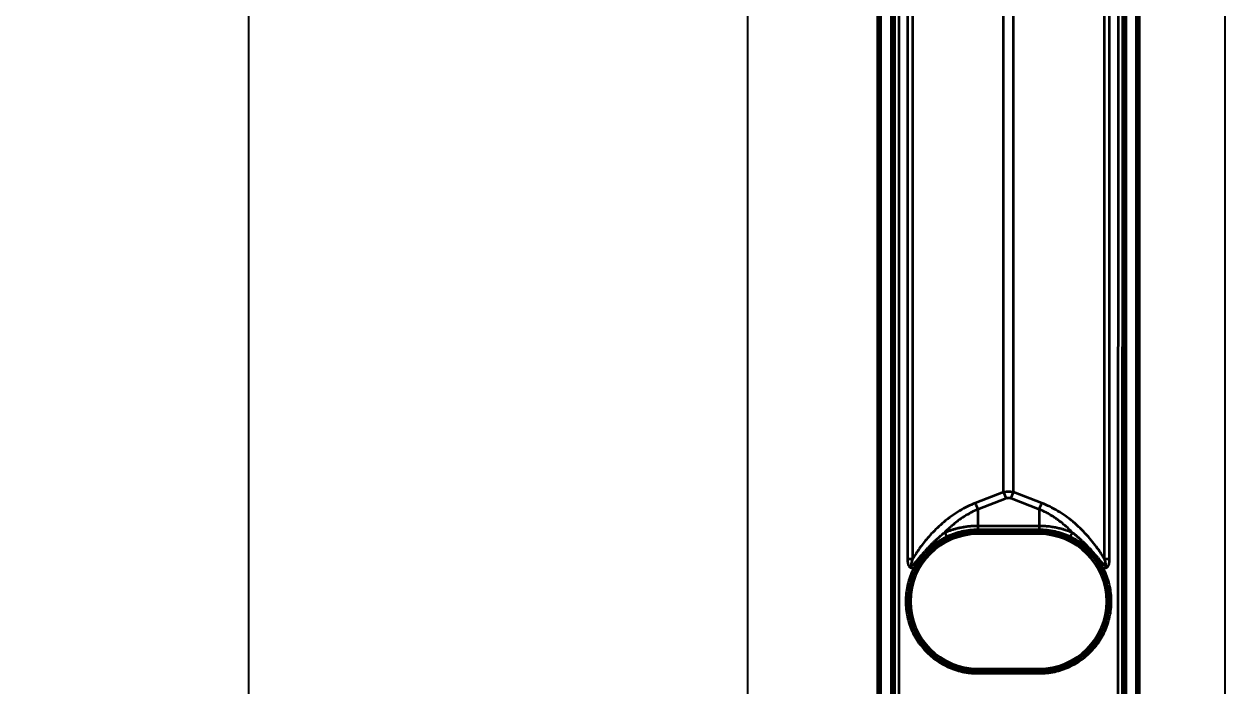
# Model space of a CAD drawing. Header units: millimetres. Extents: x 101 to 3000, y 150 to 4305.
# Drawn here: x 755.4 to 1032, y 3223.5 to 3375.8 of the extents above; entities that cross this region are included whole.
import ezdxf

# ---------------------------------------------------------------- set-up
doc = ezdxf.new("R2010")
doc.units = ezdxf.units.MM
doc.header["$LTSCALE"] = 15
for name, color, linetype, lineweight in [('_Sichtbarkanten', 7, 'Continuous', 25), ('Bemaßung (ISO)', 7, 'Continuous', 25), ('Sichtbar schmal (ISO)', 7, 'Continuous', 35)]:
    doc.layers.add(name, color=color, linetype=linetype, lineweight=lineweight)
doc.styles.add('Notiztext (DIN)', font='verdana.ttf')
doc.dimstyles.new('Standard (DIN)', dxfattribs={"dimscale": 15, "dimtxt": 2.5, "dimasz": 2.5, "dimexe": 2, "dimexo": 4, "dimgap": 0.5, "dimtad": 1, "dimdec": 1, "dimrnd": 1e-08, "dimtxsty": 'Notiztext (DIN)', "dimcen": 0.09, "dimclrd": 256, "dimclre": 256, "dimclrt": 256, "dimadec": 0, "dimazin": 2, "dimtfac": 1, "dimtmove": 0, "dimatfit": 3, "dimfxl": 0, "dimtolj": 1, "dimtzin": 0, "dimlwd": -1, "dimlwe": -1, "dimarcsym": 0})

# ---------------------------------------------------------------- blocks, each defined once
blk = doc.blocks.new('*D76')
at = {"layer": 'Bemaßung (ISO)', "transparency": 16777216}
for p, q in [((862, 3622.96), (626.22, 3622.96)), ((656.22, 3585.46), (656.22, 3160.47)), ((897.04, 3122.97), (626.22, 3122.97))]:
    blk.add_line(p, q, dxfattribs=at)
for points in [[(649.97, 3585.46), (662.47, 3585.46), (656.22, 3622.96)], [(649.97, 3160.47), (662.47, 3160.47), (656.22, 3122.97)]]:
    blk.add_solid(points, dxfattribs=at)
at = {"layer": 'Defpoints', "color": 0, "transparency": 16777216}
for p in [(922, 3622.96), (656.22, 3122.97), (957.04, 3122.97)]:
    blk.add_point(p, dxfattribs=at)
at = {"layer": 'Bemaßung (ISO)', "transparency": 16777216, "insert": (609.69, 3327.83), "char_height": 37.5, "attachment_point": 1, "rotation": 90, "style": 'Notiztext (DIN)'}
blk.add_mtext('\\A1;500', dxfattribs=at)
blk = doc.blocks.new('*D77')
at = {"layer": 'Bemaßung (ISO)', "transparency": 16777216}
for p, q in [((862, 3622.96), (472, 3622.96)), ((502, 3585.46), (502, 2660.46)), ((862, 2622.96), (472, 2622.96))]:
    blk.add_line(p, q, dxfattribs=at)
for points in [[(495.75, 3585.46), (508.25, 3585.46), (502, 3622.96)], [(495.75, 2660.46), (508.25, 2660.46), (502, 2622.96)]]:
    blk.add_solid(points, dxfattribs=at)
at = {"layer": 'Defpoints', "color": 0, "transparency": 16777216}
for p in [(922, 3622.96), (502, 2622.96), (922, 2622.96)]:
    blk.add_point(p, dxfattribs=at)
at = {"layer": 'Bemaßung (ISO)', "transparency": 16777216, "insert": (455.46, 3062.58), "char_height": 37.5, "attachment_point": 1, "rotation": 90, "style": 'Notiztext (DIN)'}
blk.add_mtext('\\A1;1000', dxfattribs=at)
blk = doc.blocks.new('*D78')
at = {"layer": 'Bemaßung (ISO)', "transparency": 16777216}
for p, q in [((897.16, 3522.96), (777.16, 3522.96)), ((807.16, 2760.47), (807.16, 3485.46)), ((897.16, 2722.97), (777.16, 2722.97))]:
    blk.add_line(p, q, dxfattribs=at)
for points in [[(800.91, 3485.46), (813.41, 3485.46), (807.16, 3522.96)], [(800.91, 2760.47), (813.41, 2760.47), (807.16, 2722.97)]]:
    blk.add_solid(points, dxfattribs=at)
at = {"layer": 'Defpoints', "color": 0, "transparency": 16777216}
for p in [(807.16, 3522.96), (957.16, 3522.96), (957.16, 2722.97)]:
    blk.add_point(p, dxfattribs=at)
at = {"layer": 'Bemaßung (ISO)', "transparency": 16777216, "insert": (760.45, 3077.01), "char_height": 37.5, "attachment_point": 1, "rotation": 90, "style": 'Notiztext (DIN)'}
blk.add_mtext('\\A1;800', dxfattribs=at)

msp = doc.modelspace()

# ---------------------------------------------------------------- linework, layer by layer
at = {"layer": '_Sichtbarkanten'}
for p, q in [((922, 3622.96), (922, 2622.96)), ((1032, 3622.96), (1032, 2622.96)), ((952, 2725.96), (952, 3519.96)), ((1012.3, 3519.96), (1012.3, 2725.96))]:
    msp.add_line(p, q, dxfattribs=at)
at = {"layer": 'Sichtbar schmal (ISO)'}
for p, q in [((952.14, 2724.96), (952.14, 3520.97)), ((952.64, 3520.97), (952.64, 2724.96)), ((955.16, 2724.97), (955.16, 3520.96)), ((955.66, 3520.96), (955.66, 2724.97)), ((955.85, 3520.77), (955.87, 3220.58)), ((956.85, 3520.77), (956.87, 3220.59)), ((1007.43, 3220.59), (1007.45, 3520.77)), ((1008.43, 3220.58), (1008.45, 3520.77)), ((1008.64, 2724.97), (1008.64, 3520.96)), ((1009.14, 3520.96), (1009.14, 2724.97)), ((1011.66, 2724.96), (1011.66, 3520.97)), ((1012.16, 3520.97), (1012.16, 2724.96)), ((958.88, 3468.29), (958.88, 3252.64)), ((960.02, 3468.29), (960.02, 3252.64)), ((1004.28, 3252.64), (1004.28, 3468.29)), ((1005.42, 3252.64), (1005.42, 3468.29)), ((981.01, 3268.06), (981.01, 3452.86)), ((983.29, 3268.06), (983.29, 3452.86)), ((981.01, 3268.06), (974.49, 3265.57)), ((981.58, 3266.62), (975.06, 3264.13)), ((989.24, 3264.13), (982.72, 3266.62)), ((989.81, 3265.57), (983.29, 3268.06)), ((975.06, 3264.13), (975.06, 3260.38)), ((989.24, 3264.13), (989.24, 3260.38)), ((989.25, 3259.04), (975.05, 3259.04)), ((975.05, 3259.04), (975.05, 3258.97)), ((989.25, 3258.97), (975.05, 3258.97)), ((975.05, 3258.47), (975.05, 3258.97)), ((989.25, 3258.47), (975.05, 3258.47)), ((975.06, 3260.38), (989.24, 3260.38)), ((975.06, 3260.38), (975.06, 3259.44)), ((989.24, 3259.44), (975.06, 3259.44)), ((989.24, 3260.38), (989.24, 3259.44)), ((989.25, 3259.04), (989.25, 3258.97)), ((989.25, 3258.47), (989.25, 3258.97)), ((975.05, 3227.46), (989.25, 3227.46)), ((975.05, 3227.46), (975.05, 3226.96)), ((975.05, 3226.96), (989.25, 3226.96)), ((975.05, 3226.9), (975.05, 3226.96)), ((975.05, 3226.9), (989.25, 3226.9)), ((975.05, 3226.9), (975.05, 3226.4)), ((975.05, 3226.4), (989.25, 3226.4)), ((989.25, 3227.46), (989.25, 3226.96)), ((989.25, 3226.9), (989.25, 3226.96)), ((989.25, 3226.9), (989.25, 3226.4))]:
    msp.add_line(p, q, dxfattribs=at)
for centre, radius, start, end in [((975.05, 3242.96), 16.01, 90, 270), ((975.05, 3242.96), 15.51, 90, 270), ((989.25, 3242.96), 16.01, 270, 90), ((989.25, 3242.96), 15.51, 270, 90)]:
    msp.add_arc(centre, radius, start, end, dxfattribs=at)
for centre, major_axis, ratio, start_param, end_param in [((981.58, 3268.08), (1.79, -4.67), 0.108522, 4.67649, 4.988987), ((982.72, 3268.08), (-1.79, -4.67), 0.108522, 1.294198, 1.606695), ((975.06, 3265.59), (1.79, -4.67), 0.108522, 4.67649, 4.988987), ((989.24, 3265.59), (-1.79, -4.67), 0.108522, 1.294199, 1.606695), ((969, 3255.95), (4.74, -8.81), 0.002481, 1.786531, 1.903747), ((975.05, 3259.54), (-0.005, -0.5), 0.011362, 0.017591, 1.371228), ((995.3, 3255.95), (-4.74, -8.81), 0.002481, 4.379442, 4.496654), ((967.96, 3257.94), (0.214, -0.452), 0.008853, 0.017454, 1.355227), ((996.34, 3257.94), (-0.214, -0.452), 0.008853, 4.92796, 6.265731), ((975.05, 3242.97), (-0.45, 16.06), 1, 1.056134, 3.113855), ((958.88, 3252.59), (-10, 0), 0.005236, 4.598022, 4.712389), ((960.41, 3250.72), (0.442, -0.234), 0.004624, 4.714844, 6.265732), ((989.25, 3242.97), (-8.14, -13.85), 0.999999, 0.531517, 2.589239), ((1003.89, 3250.72), (-0.442, -0.234), 0.004624, 0.017453, 1.568343), ((1005.42, 3252.59), (10, 0), 0.005236, 1.570796, 1.685163)]:
    msp.add_ellipse(centre, major_axis=major_axis, ratio=ratio, start_param=start_param, end_param=end_param, dxfattribs=at)
for points, knots in [([(983.29, 3268.06), (983.13, 3268.09), (982.98, 3268.11), (982.83, 3268.13), (982.67, 3268.15), (982.52, 3268.16), (982.37, 3268.16), (982.22, 3268.17), (982.07, 3268.17), (981.92, 3268.16), (981.77, 3268.16), (981.62, 3268.15), (981.47, 3268.13), (981.32, 3268.11), (981.16, 3268.09), (981.01, 3268.06)], [0.000001, 0.000001, 0.000001, 0.000001, 0.2, 0.2, 0.2, 0.4, 0.4, 0.4, 0.6, 0.6, 0.6, 0.8, 0.8, 0.8, 1, 1, 1, 1]), ([(982.72, 3266.62), (982.64, 3266.65), (982.49, 3266.7), (982.26, 3266.73), (982.04, 3266.73), (981.81, 3266.7), (981.66, 3266.65), (981.58, 3266.62)], [0.0000019, 0.0000019, 0.0000019, 0.0000019, 0.2, 0.4, 0.6, 0.8, 1, 1, 1, 1]), ([(975.06, 3264.13), (974.55, 3263.92), (974.04, 3263.68), (973.52, 3263.41), (973.51, 3263.4), (973.51, 3263.4), (973.5, 3263.4), (973.01, 3263.14), (972.5, 3262.85), (972, 3262.53), (971.97, 3262.52), (971.95, 3262.5), (971.92, 3262.48), (971.45, 3262.18), (970.97, 3261.86), (970.51, 3261.51), (970.45, 3261.47), (970.39, 3261.42), (970.33, 3261.38), (969.9, 3261.05), (969.47, 3260.7), (969.06, 3260.34), (968.98, 3260.27), (968.9, 3260.21), (968.83, 3260.14), (968.42, 3259.77), (968.03, 3259.41), (967.67, 3259.03), (967.6, 3258.97), (967.54, 3258.91), (967.48, 3258.84)], [0, 0, 0, 0, 0.198071, 0.198071, 0.198071, 0.2, 0.2, 0.2, 0.389576, 0.389576, 0.389576, 0.4, 0.4, 0.4, 0.577216, 0.577216, 0.577216, 0.6, 0.6, 0.6, 0.767574, 0.767574, 0.767574, 0.8, 0.8, 0.8, 0.970345, 0.970345, 0.970345, 1, 1, 1, 1]), ([(996.82, 3258.84), (996.38, 3259.3), (995.91, 3259.75), (995.43, 3260.17), (995.33, 3260.26), (995.22, 3260.36), (995.12, 3260.45), (994.74, 3260.77), (994.36, 3261.08), (993.96, 3261.38), (993.72, 3261.56), (993.48, 3261.74), (993.23, 3261.92), (992.96, 3262.1), (992.69, 3262.28), (992.42, 3262.46), (992.03, 3262.71), (991.64, 3262.94), (991.24, 3263.16), (991.11, 3263.23), (990.97, 3263.31), (990.83, 3263.38), (990.3, 3263.66), (989.77, 3263.91), (989.24, 3264.13)], [0.0000001, 0.0000001, 0.0000001, 0.0000001, 0.2, 0.2, 0.2, 0.2441304, 0.2441304, 0.2441304, 0.4, 0.4, 0.4, 0.4962834, 0.4962834, 0.4962834, 0.6, 0.6, 0.6, 0.7482983, 0.7482983, 0.7482983, 0.8, 0.8, 0.8, 1, 1, 1, 1]), ([(1004.28, 3252.64), (1004.05, 3253.04), (1003.79, 3253.45), (1003.51, 3253.88), (1003.23, 3254.31), (1002.93, 3254.76), (1002.6, 3255.22), (1002.27, 3255.69), (1001.9, 3256.17), (1001.5, 3256.67), (1001.1, 3257.17), (1000.66, 3257.69), (1000.19, 3258.21), (999.72, 3258.73), (999.21, 3259.26), (998.68, 3259.77), (998.15, 3260.28), (997.6, 3260.77), (997.04, 3261.24), (996.48, 3261.71), (995.91, 3262.15), (995.32, 3262.57), (994.73, 3262.99), (994.13, 3263.38), (993.52, 3263.75), (992.91, 3264.12), (992.28, 3264.45), (991.67, 3264.76), (991.05, 3265.06), (990.43, 3265.33), (989.81, 3265.57)], [0, 0, 0, 0, 0.1, 0.1, 0.1, 0.2, 0.2, 0.2, 0.3, 0.3, 0.3, 0.4, 0.4, 0.4, 0.5, 0.5, 0.5, 0.6, 0.6, 0.6, 0.7, 0.7, 0.7, 0.8, 0.8, 0.8, 0.9, 0.9, 0.9, 1, 1, 1, 1]), ([(960.02, 3252.64), (959.99, 3252.58), (959.97, 3252.51), (959.95, 3252.45), (959.93, 3252.38), (959.91, 3252.32), (959.89, 3252.27), (959.88, 3252.21), (959.86, 3252.15), (959.85, 3252.1), (959.84, 3252.1), (959.84, 3252.09), (959.84, 3252.09), (959.83, 3252.04), (959.82, 3252), (959.81, 3251.95), (959.8, 3251.95), (959.8, 3251.94), (959.8, 3251.94), (959.79, 3251.89), (959.78, 3251.85), (959.77, 3251.81), (959.77, 3251.81), (959.77, 3251.8), (959.77, 3251.8), (959.76, 3251.76), (959.76, 3251.72), (959.75, 3251.69), (959.75, 3251.68), (959.75, 3251.68), (959.75, 3251.67), (959.74, 3251.64), (959.74, 3251.61), (959.74, 3251.58), (959.73, 3251.57), (959.73, 3251.57), (959.73, 3251.56), (959.73, 3251.54), (959.73, 3251.51), (959.73, 3251.48), (959.73, 3251.48), (959.73, 3251.47), (959.73, 3251.47), (959.73, 3251.44), (959.73, 3251.42), (959.73, 3251.4), (959.73, 3251.4), (959.73, 3251.39), (959.73, 3251.39), (959.73, 3251.37), (959.74, 3251.35), (959.74, 3251.34), (959.74, 3251.33), (959.74, 3251.33), (959.74, 3251.33), (959.75, 3251.31), (959.75, 3251.3), (959.76, 3251.29), (959.76, 3251.29), (959.76, 3251.28), (959.76, 3251.28), (959.77, 3251.27), (959.78, 3251.26), (959.78, 3251.26), (959.79, 3251.26), (959.79, 3251.25), (959.79, 3251.25), (959.8, 3251.25), (959.81, 3251.24), (959.82, 3251.24), (959.82, 3251.24), (959.82, 3251.24), (959.83, 3251.24), (959.84, 3251.23), (959.85, 3251.23), (959.86, 3251.23), (959.86, 3251.23), (959.87, 3251.23), (959.87, 3251.24), (959.89, 3251.24), (959.9, 3251.24), (959.91, 3251.25), (959.92, 3251.25), (959.93, 3251.25), (959.93, 3251.25), (959.95, 3251.26), (959.96, 3251.27), (959.98, 3251.28), (959.99, 3251.28), (960, 3251.29), (960.01, 3251.29), (960.02, 3251.3), (960.04, 3251.32), (960.06, 3251.33), (960.07, 3251.34), (960.08, 3251.34), (960.09, 3251.35), (960.11, 3251.37), (960.13, 3251.38), (960.15, 3251.4), (960.16, 3251.41), (960.17, 3251.42), (960.19, 3251.43), (960.21, 3251.45), (960.23, 3251.47), (960.25, 3251.49), (960.26, 3251.5), (960.28, 3251.52), (960.29, 3251.53), (960.31, 3251.55), (960.33, 3251.57), (960.36, 3251.59), (960.37, 3251.61), (960.39, 3251.63), (960.41, 3251.64), (960.43, 3251.67), (960.45, 3251.69), (960.47, 3251.71), (960.49, 3251.73), (960.51, 3251.75), (960.53, 3251.77), (960.55, 3251.8), (960.57, 3251.82), (960.6, 3251.84), (960.62, 3251.87), (960.64, 3251.89), (960.66, 3251.92), (960.69, 3251.94), (960.71, 3251.97), (960.73, 3251.99), (960.76, 3252.02), (960.78, 3252.05), (960.81, 3252.08), (960.83, 3252.1), (960.85, 3252.13), (960.88, 3252.16), (960.9, 3252.19), (960.93, 3252.22), (960.96, 3252.26), (960.99, 3252.28), (961.01, 3252.31), (961.04, 3252.34), (961.07, 3252.38), (961.1, 3252.42), (961.13, 3252.45), (961.16, 3252.48), (961.18, 3252.51), (961.21, 3252.54), (961.24, 3252.58), (961.28, 3252.63), (961.32, 3252.67), (961.34, 3252.7), (961.37, 3252.73), (961.4, 3252.76), (961.44, 3252.81), (961.48, 3252.86), (961.52, 3252.91), (961.55, 3252.94), (961.58, 3252.97), (961.6, 3253.01), (961.65, 3253.06), (961.7, 3253.12), (961.75, 3253.17), (961.77, 3253.21), (961.8, 3253.24), (961.83, 3253.27), (961.88, 3253.33), (961.94, 3253.4), (961.99, 3253.46), (962.02, 3253.5), (962.05, 3253.53), (962.08, 3253.56), (962.14, 3253.63), (962.2, 3253.7), (962.27, 3253.78), (962.3, 3253.81), (962.33, 3253.85), (962.36, 3253.88), (962.43, 3253.96), (962.5, 3254.04), (962.57, 3254.12), (962.6, 3254.16), (962.63, 3254.19), (962.66, 3254.23), (962.74, 3254.32), (962.82, 3254.41), (962.91, 3254.5), (962.94, 3254.53), (962.97, 3254.57), (963, 3254.6), (963.09, 3254.7), (963.18, 3254.8), (963.27, 3254.91), (963.3, 3254.94), (963.34, 3254.97), (963.37, 3255.01), (963.47, 3255.12), (963.57, 3255.23), (963.68, 3255.34), (963.71, 3255.37), (963.74, 3255.41), (963.77, 3255.44), (963.89, 3255.56), (964.01, 3255.68), (964.13, 3255.81), (964.16, 3255.84), (964.19, 3255.87), (964.22, 3255.91), (964.35, 3256.04), (964.49, 3256.18), (964.63, 3256.32), (964.67, 3256.35), (964.7, 3256.38), (964.73, 3256.41), (964.88, 3256.56), (965.04, 3256.71), (965.2, 3256.87), (965.23, 3256.9), (965.26, 3256.92), (965.29, 3256.95), (965.47, 3257.12), (965.65, 3257.29), (965.84, 3257.46), (965.87, 3257.49), (965.9, 3257.51), (965.93, 3257.54), (966.13, 3257.72), (966.34, 3257.9), (966.57, 3258.1), (966.6, 3258.12), (966.63, 3258.14), (966.65, 3258.17), (966.89, 3258.37), (967.14, 3258.57), (967.4, 3258.78), (967.42, 3258.8), (967.45, 3258.82), (967.48, 3258.84)], [0.0000002, 0.0000002, 0.0000002, 0.0000002, 0.0243902, 0.0243902, 0.0243902, 0.0487805, 0.0487805, 0.0487805, 0.0731707, 0.0731707, 0.0731707, 0.0748401, 0.0748401, 0.0748401, 0.097561, 0.097561, 0.097561, 0.0997876, 0.0997876, 0.0997876, 0.1219512, 0.1219512, 0.1219512, 0.1247358, 0.1247358, 0.1247358, 0.1463415, 0.1463415, 0.1463415, 0.1496823, 0.1496823, 0.1496823, 0.1707317, 0.1707317, 0.1707317, 0.174626, 0.174626, 0.174626, 0.195122, 0.195122, 0.195122, 0.1995689, 0.1995689, 0.1995689, 0.2195122, 0.2195122, 0.2195122, 0.2245165, 0.2245165, 0.2245165, 0.2439024, 0.2439024, 0.2439024, 0.2494807, 0.2494807, 0.2494807, 0.2682927, 0.2682927, 0.2682927, 0.274464, 0.274464, 0.274464, 0.2926829, 0.2926829, 0.2926829, 0.2994035, 0.2994035, 0.2994035, 0.3170732, 0.3170732, 0.3170732, 0.3242986, 0.3242986, 0.3242986, 0.3414634, 0.3414634, 0.3414634, 0.3492394, 0.3492394, 0.3492394, 0.3658537, 0.3658537, 0.3658537, 0.3741978, 0.3741978, 0.3741978, 0.3902439, 0.3902439, 0.3902439, 0.3991573, 0.3991573, 0.3991573, 0.4146341, 0.4146341, 0.4146341, 0.4240844, 0.4240844, 0.4240844, 0.4390244, 0.4390244, 0.4390244, 0.449034, 0.449034, 0.449034, 0.4634146, 0.4634146, 0.4634146, 0.4739877, 0.4739877, 0.4739877, 0.4878049, 0.4878049, 0.4878049, 0.4989402, 0.4989402, 0.4989402, 0.5121951, 0.5121951, 0.5121951, 0.5238814, 0.5238814, 0.5238814, 0.5365854, 0.5365854, 0.5365854, 0.5488247, 0.5488247, 0.5488247, 0.5609756, 0.5609756, 0.5609756, 0.5737713, 0.5737713, 0.5737713, 0.5853659, 0.5853659, 0.5853659, 0.5987171, 0.5987171, 0.5987171, 0.6097561, 0.6097561, 0.6097561, 0.6236639, 0.6236639, 0.6236639, 0.6341463, 0.6341463, 0.6341463, 0.6486119, 0.6486119, 0.6486119, 0.6585366, 0.6585366, 0.6585366, 0.6735574, 0.6735574, 0.6735574, 0.6829268, 0.6829268, 0.6829268, 0.6985027, 0.6985027, 0.6985027, 0.7073171, 0.7073171, 0.7073171, 0.7234485, 0.7234485, 0.7234485, 0.7317073, 0.7317073, 0.7317073, 0.7483939, 0.7483939, 0.7483939, 0.7560976, 0.7560976, 0.7560976, 0.7733432, 0.7733432, 0.7733432, 0.7804878, 0.7804878, 0.7804878, 0.7982935, 0.7982935, 0.7982935, 0.804878, 0.804878, 0.804878, 0.8232372, 0.8232372, 0.8232372, 0.8292683, 0.8292683, 0.8292683, 0.8481794, 0.8481794, 0.8481794, 0.8536585, 0.8536585, 0.8536585, 0.873126, 0.873126, 0.873126, 0.8780488, 0.8780488, 0.8780488, 0.8980733, 0.8980733, 0.8980733, 0.902439, 0.902439, 0.902439, 0.9230208, 0.9230208, 0.9230208, 0.9268293, 0.9268293, 0.9268293, 0.9479666, 0.9479666, 0.9479666, 0.9512195, 0.9512195, 0.9512195, 0.9729174, 0.9729174, 0.9729174, 0.9756098, 0.9756098, 0.9756098, 0.9978503, 0.9978503, 0.9978503, 0.9999998, 0.9999998, 0.9999998, 0.9999998]), ([(967.48, 3258.84), (967.71, 3258.94), (967.94, 3259.03), (968.17, 3259.11), (968.4, 3259.2), (968.63, 3259.28), (968.86, 3259.36), (968.86, 3259.36), (968.87, 3259.36), (968.87, 3259.36), (969.1, 3259.44), (969.33, 3259.51), (969.55, 3259.58), (969.56, 3259.58), (969.57, 3259.58), (969.58, 3259.58), (969.81, 3259.65), (970.03, 3259.71), (970.27, 3259.77), (970.28, 3259.77), (970.29, 3259.78), (970.3, 3259.78), (970.53, 3259.84), (970.78, 3259.9), (971.03, 3259.95), (971.04, 3259.95), (971.05, 3259.95), (971.05, 3259.96), (971.31, 3260.01), (971.59, 3260.06), (971.88, 3260.11), (972.17, 3260.16), (972.47, 3260.2), (972.8, 3260.24), (972.81, 3260.24), (972.82, 3260.25), (972.83, 3260.25), (973.15, 3260.28), (973.48, 3260.32), (973.85, 3260.34), (973.86, 3260.34), (973.87, 3260.34), (973.89, 3260.34), (974.25, 3260.36), (974.64, 3260.38), (975.06, 3260.38)], [0, 0, 0, 0, 0.111111, 0.111111, 0.111111, 0.220269, 0.220269, 0.220269, 0.222222, 0.222222, 0.222222, 0.329038, 0.329038, 0.329038, 0.333333, 0.333333, 0.333333, 0.439832, 0.439832, 0.439832, 0.444444, 0.444444, 0.444444, 0.552663, 0.552663, 0.552663, 0.555556, 0.555556, 0.555556, 0.666667, 0.666667, 0.666667, 0.777778, 0.777778, 0.777778, 0.781046, 0.781046, 0.781046, 0.888889, 0.888889, 0.888889, 0.892458, 0.892458, 0.892458, 1, 1, 1, 1]), ([(975.06, 3259.44), (974.45, 3259.44), (973.85, 3259.4), (973.24, 3259.34), (972.64, 3259.27), (972.04, 3259.17), (971.44, 3259.03), (971.44, 3259.03), (971.44, 3259.03), (971.43, 3259.03), (970.84, 3258.9), (970.26, 3258.73), (969.69, 3258.54), (969.69, 3258.53), (969.68, 3258.53), (969.68, 3258.53), (969.11, 3258.33), (968.55, 3258.11), (968.01, 3257.85)], [0, 0, 0, 0, 0.25, 0.25, 0.25, 0.5, 0.5, 0.5, 0.5014366, 0.5014366, 0.5014366, 0.75, 0.75, 0.75, 0.7518169, 0.7518169, 0.7518169, 0.9999993, 0.9999993, 0.9999993, 0.9999993]), ([(975.05, 3259.04), (974.46, 3259.04), (973.87, 3259), (973.28, 3258.94), (972.69, 3258.87), (972.1, 3258.77), (971.53, 3258.64), (970.95, 3258.51), (970.38, 3258.35), (969.82, 3258.16), (969.26, 3257.97), (968.71, 3257.74), (968.17, 3257.49)], [0, 0, 0, 0, 0.25, 0.25, 0.25, 0.5, 0.5, 0.5, 0.75, 0.75, 0.75, 1, 1, 1, 1]), ([(989.24, 3260.38), (989.63, 3260.38), (990.01, 3260.37), (990.35, 3260.34), (990.39, 3260.34), (990.42, 3260.34), (990.45, 3260.34), (990.77, 3260.32), (991.06, 3260.29), (991.34, 3260.26), (991.4, 3260.26), (991.45, 3260.25), (991.5, 3260.24), (991.76, 3260.21), (992, 3260.18), (992.23, 3260.14), (992.29, 3260.13), (992.36, 3260.12), (992.42, 3260.11), (992.63, 3260.08), (992.83, 3260.04), (993.03, 3260), (993.1, 3259.99), (993.17, 3259.97), (993.25, 3259.96), (993.43, 3259.92), (993.6, 3259.88), (993.77, 3259.84), (993.85, 3259.82), (993.93, 3259.8), (994, 3259.78), (994.17, 3259.74), (994.33, 3259.7), (994.49, 3259.65), (994.56, 3259.63), (994.64, 3259.61), (994.72, 3259.58), (994.88, 3259.54), (995.04, 3259.49), (995.2, 3259.44), (995.28, 3259.41), (995.35, 3259.39), (995.43, 3259.36), (995.61, 3259.3), (995.79, 3259.24), (995.97, 3259.17), (996.02, 3259.15), (996.08, 3259.13), (996.13, 3259.11), (996.36, 3259.03), (996.59, 3258.94), (996.82, 3258.84)], [0, 0, 0, 0, 0.1017218, 0.1017218, 0.1017218, 0.1111111, 0.1111111, 0.1111111, 0.2046711, 0.2046711, 0.2046711, 0.2222222, 0.2222222, 0.2222222, 0.308684, 0.308684, 0.308684, 0.3333333, 0.3333333, 0.3333333, 0.4139675, 0.4139675, 0.4139675, 0.4444444, 0.4444444, 0.4444444, 0.521176, 0.521176, 0.521176, 0.5555556, 0.5555556, 0.5555556, 0.6300864, 0.6300864, 0.6300864, 0.6666667, 0.6666667, 0.6666667, 0.7425849, 0.7425849, 0.7425849, 0.7777778, 0.7777778, 0.7777778, 0.8638146, 0.8638146, 0.8638146, 0.8888889, 0.8888889, 0.8888889, 0.9999999, 0.9999999, 0.9999999, 0.9999999]), ([(989.24, 3259.44), (989.24, 3259.39), (989.24, 3259.35), (989.24, 3259.31), (989.24, 3259.27), (989.24, 3259.23), (989.24, 3259.2), (989.24, 3259.16), (989.25, 3259.14), (989.25, 3259.11), (989.25, 3259.09), (989.25, 3259.07), (989.25, 3259.06), (989.25, 3259.04), (989.25, 3259.04), (989.25, 3259.04)], [0, 0, 0, 0, 0.2, 0.2, 0.2, 0.4, 0.4, 0.4, 0.6, 0.6, 0.6, 0.8, 0.8, 0.8, 1, 1, 1, 1]), ([(996.29, 3257.85), (995.75, 3258.11), (995.19, 3258.34), (994.62, 3258.53), (994.04, 3258.73), (993.45, 3258.9), (992.86, 3259.03), (992.27, 3259.17), (991.66, 3259.27), (991.06, 3259.34), (990.45, 3259.4), (989.85, 3259.44), (989.24, 3259.44)], [0, 0, 0, 0, 0.248741, 0.248741, 0.248741, 0.499365, 0.499365, 0.499365, 0.749894, 0.749894, 0.749894, 1, 1, 1, 1]), ([(996.12, 3257.49), (995.59, 3257.74), (995.05, 3257.97), (994.49, 3258.16), (993.93, 3258.35), (993.35, 3258.51), (992.77, 3258.64), (992.2, 3258.77), (991.61, 3258.87), (991.02, 3258.94), (990.43, 3259), (989.84, 3259.04), (989.25, 3259.04)], [0, 0, 0, 0, 0.24907, 0.24907, 0.24907, 0.5, 0.5, 0.5, 0.75, 0.75, 0.75, 1, 1, 1, 1]), ([(996.82, 3258.84), (996.84, 3258.83), (996.86, 3258.81), (996.88, 3258.8), (997.08, 3258.63), (997.29, 3258.47), (997.49, 3258.3), (997.7, 3258.12), (997.91, 3257.95), (998.11, 3257.77), (998.31, 3257.59), (998.51, 3257.41), (998.7, 3257.24), (998.71, 3257.22), (998.73, 3257.21), (998.74, 3257.2), (998.92, 3257.03), (999.1, 3256.87), (999.27, 3256.7), (999.46, 3256.52), (999.65, 3256.34), (999.82, 3256.16), (1000, 3255.98), (1000.17, 3255.81), (1000.33, 3255.64), (1000.35, 3255.63), (1000.36, 3255.62), (1000.37, 3255.6), (1000.52, 3255.45), (1000.65, 3255.3), (1000.78, 3255.17), (1000.93, 3255.02), (1001.06, 3254.87), (1001.18, 3254.74), (1001.3, 3254.61), (1001.41, 3254.48), (1001.52, 3254.36), (1001.6, 3254.27), (1001.67, 3254.19), (1001.74, 3254.11), (1001.77, 3254.08), (1001.8, 3254.04), (1001.83, 3254.01), (1001.93, 3253.9), (1002.02, 3253.8), (1002.1, 3253.7), (1002.19, 3253.59), (1002.27, 3253.5), (1002.35, 3253.41), (1002.43, 3253.32), (1002.51, 3253.23), (1002.58, 3253.15), (1002.65, 3253.06), (1002.71, 3252.98), (1002.78, 3252.91), (1002.83, 3252.85), (1002.87, 3252.8), (1002.91, 3252.75), (1002.93, 3252.73), (1002.95, 3252.71), (1002.96, 3252.69), (1003.02, 3252.62), (1003.08, 3252.56), (1003.13, 3252.49), (1003.19, 3252.43), (1003.24, 3252.37), (1003.29, 3252.31), (1003.34, 3252.25), (1003.39, 3252.2), (1003.43, 3252.15), (1003.48, 3252.1), (1003.52, 3252.05), (1003.56, 3252), (1003.61, 3251.95), (1003.65, 3251.91), (1003.69, 3251.86), (1003.73, 3251.82), (1003.76, 3251.78), (1003.8, 3251.74), (1003.84, 3251.7), (1003.87, 3251.66), (1003.91, 3251.63), (1003.94, 3251.6), (1003.96, 3251.57), (1003.99, 3251.55), (1004, 3251.54), (1004, 3251.53), (1004.01, 3251.53), (1004.04, 3251.5), (1004.07, 3251.47), (1004.1, 3251.44), (1004.13, 3251.42), (1004.16, 3251.39), (1004.19, 3251.37), (1004.21, 3251.35), (1004.24, 3251.33), (1004.26, 3251.31), (1004.29, 3251.3), (1004.31, 3251.28), (1004.33, 3251.27), (1004.35, 3251.26), (1004.37, 3251.25), (1004.39, 3251.25), (1004.41, 3251.24), (1004.42, 3251.24), (1004.44, 3251.23), (1004.45, 3251.23), (1004.47, 3251.23), (1004.48, 3251.24), (1004.49, 3251.24), (1004.5, 3251.25), (1004.51, 3251.25), (1004.52, 3251.26), (1004.53, 3251.27), (1004.54, 3251.29), (1004.55, 3251.3), (1004.55, 3251.31), (1004.56, 3251.33), (1004.56, 3251.35), (1004.57, 3251.38), (1004.57, 3251.4), (1004.57, 3251.43), (1004.57, 3251.46), (1004.57, 3251.49), (1004.57, 3251.53), (1004.57, 3251.56), (1004.56, 3251.6), (1004.56, 3251.64), (1004.55, 3251.69), (1004.54, 3251.73), (1004.54, 3251.77), (1004.53, 3251.8), (1004.52, 3251.84), (1004.52, 3251.86), (1004.51, 3251.87), (1004.51, 3251.88), (1004.5, 3251.93), (1004.49, 3251.98), (1004.47, 3252.04), (1004.46, 3252.1), (1004.44, 3252.16), (1004.42, 3252.22), (1004.4, 3252.28), (1004.38, 3252.35), (1004.36, 3252.42), (1004.33, 3252.49), (1004.31, 3252.57), (1004.28, 3252.64)], [0, 0, 0, 0, 0.001783, 0.001783, 0.001783, 0.02381, 0.02381, 0.02381, 0.047619, 0.047619, 0.047619, 0.071429, 0.071429, 0.071429, 0.07295, 0.07295, 0.07295, 0.095238, 0.095238, 0.095238, 0.119048, 0.119048, 0.119048, 0.142857, 0.142857, 0.142857, 0.144657, 0.144657, 0.144657, 0.166667, 0.166667, 0.166667, 0.190476, 0.190476, 0.190476, 0.214286, 0.214286, 0.214286, 0.230857, 0.230857, 0.230857, 0.238095, 0.238095, 0.238095, 0.261905, 0.261905, 0.261905, 0.285714, 0.285714, 0.285714, 0.309524, 0.309524, 0.309524, 0.333333, 0.333333, 0.333333, 0.350198, 0.350198, 0.350198, 0.357143, 0.357143, 0.357143, 0.380952, 0.380952, 0.380952, 0.404762, 0.404762, 0.404762, 0.428571, 0.428571, 0.428571, 0.452381, 0.452381, 0.452381, 0.47619, 0.47619, 0.47619, 0.5, 0.5, 0.5, 0.52381, 0.52381, 0.52381, 0.54273, 0.54273, 0.54273, 0.547619, 0.547619, 0.547619, 0.571429, 0.571429, 0.571429, 0.595238, 0.595238, 0.595238, 0.619048, 0.619048, 0.619048, 0.642857, 0.642857, 0.642857, 0.666667, 0.666667, 0.666667, 0.690476, 0.690476, 0.690476, 0.714286, 0.714286, 0.714286, 0.738095, 0.738095, 0.738095, 0.761905, 0.761905, 0.761905, 0.785714, 0.785714, 0.785714, 0.809524, 0.809524, 0.809524, 0.833333, 0.833333, 0.833333, 0.857143, 0.857143, 0.857143, 0.880952, 0.880952, 0.880952, 0.899753, 0.899753, 0.899753, 0.904762, 0.904762, 0.904762, 0.928571, 0.928571, 0.928571, 0.952381, 0.952381, 0.952381, 0.97619, 0.97619, 0.97619, 1, 1, 1, 1]), ([(968.01, 3257.85), (967.63, 3257.67), (967.28, 3257.48), (966.95, 3257.29), (966.92, 3257.28), (966.89, 3257.26), (966.86, 3257.25), (966.56, 3257.08), (966.29, 3256.9), (966.03, 3256.74), (965.98, 3256.7), (965.93, 3256.67), (965.88, 3256.64), (965.65, 3256.49), (965.44, 3256.33), (965.23, 3256.18), (965.17, 3256.14), (965.11, 3256.09), (965.04, 3256.04), (964.87, 3255.91), (964.7, 3255.77), (964.54, 3255.64), (964.46, 3255.58), (964.39, 3255.52), (964.33, 3255.46), (964.19, 3255.35), (964.06, 3255.23), (963.93, 3255.12), (963.85, 3255.05), (963.78, 3254.98), (963.7, 3254.91), (963.6, 3254.81), (963.5, 3254.72), (963.4, 3254.62), (963.32, 3254.54), (963.24, 3254.46), (963.17, 3254.39), (963.09, 3254.31), (963.01, 3254.23), (962.94, 3254.15), (962.86, 3254.06), (962.78, 3253.98), (962.7, 3253.89), (962.64, 3253.83), (962.59, 3253.76), (962.53, 3253.7), (962.45, 3253.61), (962.37, 3253.52), (962.29, 3253.43), (962.25, 3253.38), (962.21, 3253.33), (962.17, 3253.28), (962.09, 3253.18), (962.01, 3253.08), (961.94, 3252.99), (961.91, 3252.95), (961.88, 3252.91), (961.85, 3252.88), (961.77, 3252.78), (961.7, 3252.68), (961.62, 3252.58), (961.61, 3252.56), (961.59, 3252.53), (961.57, 3252.5), (961.49, 3252.4), (961.42, 3252.3), (961.35, 3252.2), (961.34, 3252.19), (961.33, 3252.17), (961.32, 3252.15), (961.24, 3252.05), (961.17, 3251.95), (961.11, 3251.85), (961.1, 3251.84), (961.1, 3251.83), (961.09, 3251.83), (961.02, 3251.72), (960.96, 3251.62), (960.9, 3251.53), (960.84, 3251.43), (960.78, 3251.34), (960.72, 3251.24), (960.72, 3251.24), (960.71, 3251.23), (960.71, 3251.23), (960.65, 3251.14), (960.6, 3251.05), (960.56, 3250.97), (960.55, 3250.97), (960.55, 3250.96), (960.55, 3250.96), (960.5, 3250.87), (960.45, 3250.79), (960.41, 3250.71)], [0, 0, 0, 0, 0.057565, 0.057565, 0.057565, 0.0625, 0.0625, 0.0625, 0.1151, 0.1151, 0.1151, 0.125, 0.125, 0.125, 0.172778, 0.172778, 0.172778, 0.1875, 0.1875, 0.1875, 0.230568, 0.230568, 0.230568, 0.25, 0.25, 0.25, 0.288462, 0.288462, 0.288462, 0.3125, 0.3125, 0.3125, 0.346447, 0.346447, 0.346447, 0.375, 0.375, 0.375, 0.404516, 0.404516, 0.404516, 0.4375, 0.4375, 0.4375, 0.462655, 0.462655, 0.462655, 0.5, 0.5, 0.5, 0.520858, 0.520858, 0.520858, 0.5625, 0.5625, 0.5625, 0.579113, 0.579113, 0.579113, 0.625, 0.625, 0.625, 0.637379, 0.637379, 0.637379, 0.6875, 0.6875, 0.6875, 0.695573, 0.695573, 0.695573, 0.75, 0.75, 0.75, 0.753764, 0.753764, 0.753764, 0.811377, 0.811377, 0.811377, 0.870745, 0.870745, 0.870745, 0.875, 0.875, 0.875, 0.934195, 0.934195, 0.934195, 0.9375, 0.9375, 0.9375, 1, 1, 1, 1]), ([(968.17, 3257.49), (967.8, 3257.32), (967.46, 3257.14), (967.14, 3256.95), (967.11, 3256.94), (967.08, 3256.92), (967.06, 3256.91), (966.77, 3256.74), (966.5, 3256.58), (966.25, 3256.41), (966.2, 3256.38), (966.15, 3256.35), (966.11, 3256.32), (965.88, 3256.17), (965.67, 3256.02), (965.47, 3255.87), (965.41, 3255.82), (965.35, 3255.78), (965.29, 3255.73), (965.12, 3255.6), (964.96, 3255.47), (964.8, 3255.34), (964.73, 3255.28), (964.66, 3255.23), (964.6, 3255.17), (964.46, 3255.06), (964.34, 3254.94), (964.22, 3254.83), (964.14, 3254.76), (964.07, 3254.7), (964, 3254.63), (963.89, 3254.53), (963.8, 3254.44), (963.7, 3254.35), (963.63, 3254.27), (963.55, 3254.19), (963.48, 3254.11), (963.4, 3254.04), (963.33, 3253.96), (963.26, 3253.88), (963.18, 3253.8), (963.1, 3253.71), (963.03, 3253.63), (962.97, 3253.56), (962.92, 3253.5), (962.86, 3253.44), (962.79, 3253.35), (962.71, 3253.26), (962.64, 3253.17), (962.6, 3253.12), (962.56, 3253.07), (962.52, 3253.02), (962.44, 3252.93), (962.37, 3252.83), (962.3, 3252.74), (962.27, 3252.7), (962.24, 3252.67), (962.21, 3252.63), (962.14, 3252.53), (962.07, 3252.43), (962, 3252.34), (961.98, 3252.31), (961.96, 3252.29), (961.95, 3252.26), (961.87, 3252.16), (961.8, 3252.06), (961.74, 3251.96), (961.73, 3251.95), (961.72, 3251.93), (961.71, 3251.92), (961.64, 3251.81), (961.57, 3251.71), (961.51, 3251.61), (961.51, 3251.61), (961.5, 3251.6), (961.5, 3251.59), (961.43, 3251.49), (961.37, 3251.39), (961.31, 3251.3), (961.25, 3251.2), (961.2, 3251.11), (961.15, 3251.02), (961.14, 3251.01), (961.14, 3251), (961.13, 3251), (961.08, 3250.91), (961.03, 3250.82), (960.99, 3250.74), (960.99, 3250.74), (960.98, 3250.73), (960.98, 3250.73), (960.94, 3250.64), (960.89, 3250.56), (960.85, 3250.48)], [0, 0, 0, 0, 0.057565, 0.057565, 0.057565, 0.0625, 0.0625, 0.0625, 0.1151, 0.1151, 0.1151, 0.125, 0.125, 0.125, 0.172778, 0.172778, 0.172778, 0.1875, 0.1875, 0.1875, 0.230568, 0.230568, 0.230568, 0.25, 0.25, 0.25, 0.288462, 0.288462, 0.288462, 0.3125, 0.3125, 0.3125, 0.346447, 0.346447, 0.346447, 0.375, 0.375, 0.375, 0.404515, 0.404515, 0.404515, 0.4375, 0.4375, 0.4375, 0.462655, 0.462655, 0.462655, 0.5, 0.5, 0.5, 0.520857, 0.520857, 0.520857, 0.5625, 0.5625, 0.5625, 0.579112, 0.579112, 0.579112, 0.625, 0.625, 0.625, 0.637378, 0.637378, 0.637378, 0.6875, 0.6875, 0.6875, 0.695572, 0.695572, 0.695572, 0.75, 0.75, 0.75, 0.753763, 0.753763, 0.753763, 0.811375, 0.811375, 0.811375, 0.870743, 0.870743, 0.870743, 0.875, 0.875, 0.875, 0.934194, 0.934194, 0.934194, 0.9375, 0.9375, 0.9375, 1, 1, 1, 1]), ([(1003.45, 3250.48), (1003.41, 3250.56), (1003.36, 3250.64), (1003.32, 3250.73), (1003.31, 3250.73), (1003.31, 3250.74), (1003.31, 3250.74), (1003.26, 3250.83), (1003.21, 3250.91), (1003.16, 3251), (1003.16, 3251.01), (1003.15, 3251.02), (1003.14, 3251.04), (1003.09, 3251.12), (1003.04, 3251.21), (1002.99, 3251.29), (1002.98, 3251.32), (1002.96, 3251.34), (1002.95, 3251.36), (1002.9, 3251.44), (1002.85, 3251.53), (1002.79, 3251.62), (1002.77, 3251.65), (1002.75, 3251.68), (1002.73, 3251.71), (1002.68, 3251.79), (1002.62, 3251.88), (1002.56, 3251.97), (1002.53, 3252), (1002.51, 3252.04), (1002.48, 3252.09), (1002.42, 3252.17), (1002.36, 3252.25), (1002.3, 3252.34), (1002.26, 3252.39), (1002.23, 3252.44), (1002.19, 3252.49), (1002.13, 3252.57), (1002.07, 3252.66), (1002, 3252.74), (1001.95, 3252.8), (1001.9, 3252.87), (1001.85, 3252.93), (1001.79, 3253.01), (1001.73, 3253.09), (1001.66, 3253.17), (1001.6, 3253.25), (1001.53, 3253.33), (1001.46, 3253.41), (1001.4, 3253.48), (1001.34, 3253.55), (1001.27, 3253.63), (1001.19, 3253.72), (1001.1, 3253.81), (1001.01, 3253.91), (1000.95, 3253.98), (1000.89, 3254.04), (1000.82, 3254.11), (1000.72, 3254.22), (1000.61, 3254.34), (1000.49, 3254.45), (1000.43, 3254.51), (1000.37, 3254.57), (1000.31, 3254.63), (1000.17, 3254.76), (1000.03, 3254.89), (999.87, 3255.02), (999.82, 3255.07), (999.76, 3255.12), (999.71, 3255.17), (999.53, 3255.32), (999.35, 3255.47), (999.15, 3255.62), (999.1, 3255.66), (999.06, 3255.7), (999.01, 3255.73), (998.79, 3255.9), (998.55, 3256.07), (998.3, 3256.25), (998.26, 3256.27), (998.23, 3256.29), (998.2, 3256.31), (997.92, 3256.5), (997.62, 3256.69), (997.3, 3256.88), (997.28, 3256.89), (997.26, 3256.9), (997.24, 3256.91), (996.9, 3257.1), (996.53, 3257.3), (996.12, 3257.49)], [0, 0, 0, 0, 0.0625, 0.0625, 0.0625, 0.066189, 0.066189, 0.066189, 0.125, 0.125, 0.125, 0.133162, 0.133162, 0.133162, 0.1875, 0.1875, 0.1875, 0.199949, 0.199949, 0.199949, 0.25, 0.25, 0.25, 0.266575, 0.266575, 0.266575, 0.3125, 0.3125, 0.3125, 0.333123, 0.333123, 0.333123, 0.375, 0.375, 0.375, 0.39966, 0.39966, 0.39966, 0.4375, 0.4375, 0.4375, 0.466253, 0.466253, 0.466253, 0.5, 0.5, 0.5, 0.532921, 0.532921, 0.532921, 0.5625, 0.5625, 0.5625, 0.599677, 0.599677, 0.599677, 0.625, 0.625, 0.625, 0.666537, 0.666537, 0.666537, 0.6875, 0.6875, 0.6875, 0.733514, 0.733514, 0.733514, 0.75, 0.75, 0.75, 0.800635, 0.800635, 0.800635, 0.8125, 0.8125, 0.8125, 0.867708, 0.867708, 0.867708, 0.875, 0.875, 0.875, 0.934336, 0.934336, 0.934336, 0.9375, 0.9375, 0.9375, 1, 1, 1, 1]), ([(1003.89, 3250.71), (1003.86, 3250.77), (1003.83, 3250.82), (1003.8, 3250.87), (1003.78, 3250.9), (1003.77, 3250.93), (1003.75, 3250.96), (1003.73, 3250.99), (1003.71, 3251.03), (1003.69, 3251.06), (1003.66, 3251.11), (1003.62, 3251.17), (1003.59, 3251.23), (1003.59, 3251.23), (1003.58, 3251.24), (1003.58, 3251.24), (1003.55, 3251.3), (1003.51, 3251.36), (1003.47, 3251.42), (1003.45, 3251.46), (1003.43, 3251.49), (1003.4, 3251.53), (1003.39, 3251.55), (1003.37, 3251.58), (1003.35, 3251.61), (1003.31, 3251.67), (1003.27, 3251.73), (1003.23, 3251.8), (1003.21, 3251.81), (1003.2, 3251.83), (1003.19, 3251.85), (1003.16, 3251.9), (1003.13, 3251.95), (1003.09, 3252), (1003.05, 3252.06), (1003, 3252.13), (1002.95, 3252.2), (1002.9, 3252.28), (1002.84, 3252.35), (1002.78, 3252.43), (1002.75, 3252.48), (1002.71, 3252.53), (1002.67, 3252.58), (1002.65, 3252.61), (1002.63, 3252.64), (1002.61, 3252.67), (1002.54, 3252.76), (1002.48, 3252.84), (1002.41, 3252.93), (1002.39, 3252.95), (1002.38, 3252.97), (1002.36, 3252.99), (1002.31, 3253.06), (1002.25, 3253.13), (1002.19, 3253.21), (1002.13, 3253.28), (1002.07, 3253.35), (1002.01, 3253.42), (1001.99, 3253.45), (1001.96, 3253.48), (1001.94, 3253.5), (1001.85, 3253.61), (1001.76, 3253.71), (1001.66, 3253.82), (1001.64, 3253.84), (1001.62, 3253.87), (1001.6, 3253.89), (1001.52, 3253.98), (1001.43, 3254.07), (1001.35, 3254.16), (1001.28, 3254.24), (1001.21, 3254.31), (1001.13, 3254.38), (1001.09, 3254.43), (1001.04, 3254.48), (1000.99, 3254.53), (1000.86, 3254.66), (1000.73, 3254.78), (1000.6, 3254.91), (1000.59, 3254.92), (1000.58, 3254.93), (1000.57, 3254.93), (1000.42, 3255.08), (1000.26, 3255.22), (1000.09, 3255.37), (1000.05, 3255.4), (1000.01, 3255.43), (999.98, 3255.46), (999.84, 3255.58), (999.69, 3255.7), (999.53, 3255.83), (999.44, 3255.9), (999.35, 3255.97), (999.26, 3256.04), (999.15, 3256.12), (999.04, 3256.2), (998.93, 3256.28), (998.77, 3256.4), (998.6, 3256.52), (998.42, 3256.64), (998.38, 3256.66), (998.34, 3256.69), (998.3, 3256.71), (998.1, 3256.85), (997.88, 3256.99), (997.65, 3257.12), (997.58, 3257.16), (997.51, 3257.2), (997.44, 3257.25), (997.28, 3257.33), (997.12, 3257.42), (996.96, 3257.51), (996.74, 3257.63), (996.52, 3257.74), (996.29, 3257.85)], [0, 0, 0, 0, 0.0416341, 0.0416341, 0.0416341, 0.0625, 0.0625, 0.0625, 0.0866207, 0.0866207, 0.0866207, 0.125, 0.125, 0.125, 0.1276593, 0.1276593, 0.1276593, 0.1662083, 0.1662083, 0.1662083, 0.1875, 0.1875, 0.1875, 0.2033565, 0.2033565, 0.2033565, 0.2399222, 0.2399222, 0.2399222, 0.25, 0.25, 0.25, 0.2764862, 0.2764862, 0.2764862, 0.3125, 0.3125, 0.3125, 0.3510776, 0.3510776, 0.3510776, 0.375, 0.375, 0.375, 0.3895387, 0.3895387, 0.3895387, 0.4289244, 0.4289244, 0.4289244, 0.4375, 0.4375, 0.4375, 0.4693245, 0.4693245, 0.4693245, 0.5, 0.5, 0.5, 0.5108569, 0.5108569, 0.5108569, 0.553618, 0.553618, 0.553618, 0.5625, 0.5625, 0.5625, 0.597656, 0.597656, 0.597656, 0.625, 0.625, 0.625, 0.6431249, 0.6431249, 0.6431249, 0.6875, 0.6875, 0.6875, 0.6904332, 0.6904332, 0.6904332, 0.7396953, 0.7396953, 0.7396953, 0.75, 0.75, 0.75, 0.7896329, 0.7896329, 0.7896329, 0.8125, 0.8125, 0.8125, 0.837854, 0.837854, 0.837854, 0.875, 0.875, 0.875, 0.8829222, 0.8829222, 0.8829222, 0.9250289, 0.9250289, 0.9250289, 0.9375, 0.9375, 0.9375, 0.9648926, 0.9648926, 0.9648926, 0.9999999, 0.9999999, 0.9999999, 0.9999999]), ([(960.41, 3250.71), (960.13, 3250.18), (959.63, 3249.1), (959.05, 3247.39), (958.67, 3245.64), (958.48, 3243.85), (958.48, 3242.05), (958.67, 3240.27), (959.06, 3238.51), (959.64, 3236.81), (960.39, 3235.18), (961.32, 3233.64), (962.41, 3232.21), (963.65, 3230.9), (965.02, 3229.74), (966.51, 3228.73), (968.09, 3227.89), (969.77, 3227.23), (971.51, 3226.75), (973.28, 3226.46), (974.46, 3226.4), (975.05, 3226.4)], [0, 0, 0, 0, 0.0526316, 0.1052632, 0.1578947, 0.2105263, 0.2631579, 0.3157895, 0.3684211, 0.4210526, 0.4736842, 0.5263158, 0.5789474, 0.6315789, 0.6842105, 0.7368421, 0.7894737, 0.8421053, 0.8947368, 0.9473684, 1, 1, 1, 1]), ([(958.88, 3252.64), (958.88, 3252.57), (958.88, 3252.42), (958.89, 3252.21), (958.91, 3252.02), (958.94, 3251.83), (958.97, 3251.67), (959.01, 3251.51), (959.06, 3251.37), (959.12, 3251.24), (959.18, 3251.12), (959.25, 3251.01), (959.33, 3250.92), (959.41, 3250.85), (959.5, 3250.79), (959.59, 3250.74), (959.69, 3250.7), (959.82, 3250.67), (959.95, 3250.65), (960.1, 3250.66), (960.25, 3250.68), (960.35, 3250.7), (960.41, 3250.71)], [0, 0, 0, 0, 0.05, 0.1, 0.15, 0.2, 0.25, 0.3, 0.35, 0.4, 0.45, 0.5, 0.55, 0.6, 0.65, 0.7, 0.75, 0.8, 0.85, 0.9, 0.95, 0.9999999, 0.9999999, 0.9999999, 0.9999999]), ([(989.25, 3226.4), (989.84, 3226.4), (991.02, 3226.46), (992.79, 3226.75), (994.53, 3227.23), (996.21, 3227.89), (997.79, 3228.73), (999.28, 3229.74), (1000.65, 3230.9), (1001.89, 3232.21), (1002.98, 3233.64), (1003.91, 3235.18), (1004.66, 3236.81), (1005.24, 3238.51), (1005.63, 3240.27), (1005.82, 3242.05), (1005.82, 3243.85), (1005.63, 3245.64), (1005.25, 3247.39), (1004.67, 3249.1), (1004.17, 3250.18), (1003.89, 3250.71)], [0, 0, 0, 0, 0.0526316, 0.1052632, 0.1578947, 0.2105263, 0.2631579, 0.3157895, 0.3684211, 0.4210526, 0.4736842, 0.5263158, 0.5789474, 0.6315789, 0.6842105, 0.7368421, 0.7894737, 0.8421053, 0.8947368, 0.9473684, 1, 1, 1, 1]), ([(1003.89, 3250.71), (1003.94, 3250.7), (1004.04, 3250.68), (1004.18, 3250.66), (1004.31, 3250.65), (1004.44, 3250.66), (1004.55, 3250.68), (1004.66, 3250.71), (1004.75, 3250.76), (1004.84, 3250.81), (1004.93, 3250.88), (1005.02, 3250.98), (1005.1, 3251.09), (1005.18, 3251.22), (1005.24, 3251.37), (1005.3, 3251.54), (1005.34, 3251.72), (1005.38, 3251.93), (1005.4, 3252.14), (1005.42, 3252.38), (1005.42, 3252.55), (1005.42, 3252.64)], [0, 0, 0, 0, 0.0526316, 0.1052632, 0.1578947, 0.2105263, 0.2631579, 0.3157895, 0.3684211, 0.4210526, 0.4736842, 0.5263158, 0.5789474, 0.6315789, 0.6842105, 0.7368421, 0.7894737, 0.8421053, 0.8947368, 0.9473684, 0.9999999, 0.9999999, 0.9999999, 0.9999999])]:
    msp.add_open_spline(points, degree=3, knots=knots, dxfattribs=at)
msp.add_open_spline([(974.49, 3265.57), (973.89, 3265.34), (972.69, 3264.82), (970.84, 3263.82), (968.96, 3262.6), (967.21, 3261.23), (965.66, 3259.83), (964.33, 3258.47), (963.2, 3257.18), (962.24, 3255.97), (961.4, 3254.82), (960.68, 3253.72), (960.23, 3253), (960.02, 3252.64)], degree=3, dxfattribs=at)

# ---------------------------------------------------------------- dimensions: what is measured, and where the dimension line sits
at = {"layer": 'Bemaßung (ISO)'}
for base, p1, p2, picture, middle in [((502, 2622.96), (922, 3622.96), (922, 2622.96), '*D77', (502, 3122.96)), ((656.22, 3122.97), (922, 3622.96), (957.04, 3122.97), '*D76', (656.22, 3372.97)), ((807.16, 3522.96), (957.16, 2722.97), (957.16, 3522.96), '*D78', (807.16, 3122.96))]:
    dim = msp.add_linear_dim(base=base, p1=p1, p2=p2, angle=90, dimstyle='Standard (DIN)', override={"dimdec": 1, "dimtp": 0, "dimtm": 0, "dimtdec": 2, "dimtofl": 0, "dimatfit": 1}, dxfattribs=at)
    dim.commit()
    dim.dimension.update_dxf_attribs({"geometry": picture, "text_midpoint": middle, "dimtype": 160})

doc.saveas('drawing.dxf')
